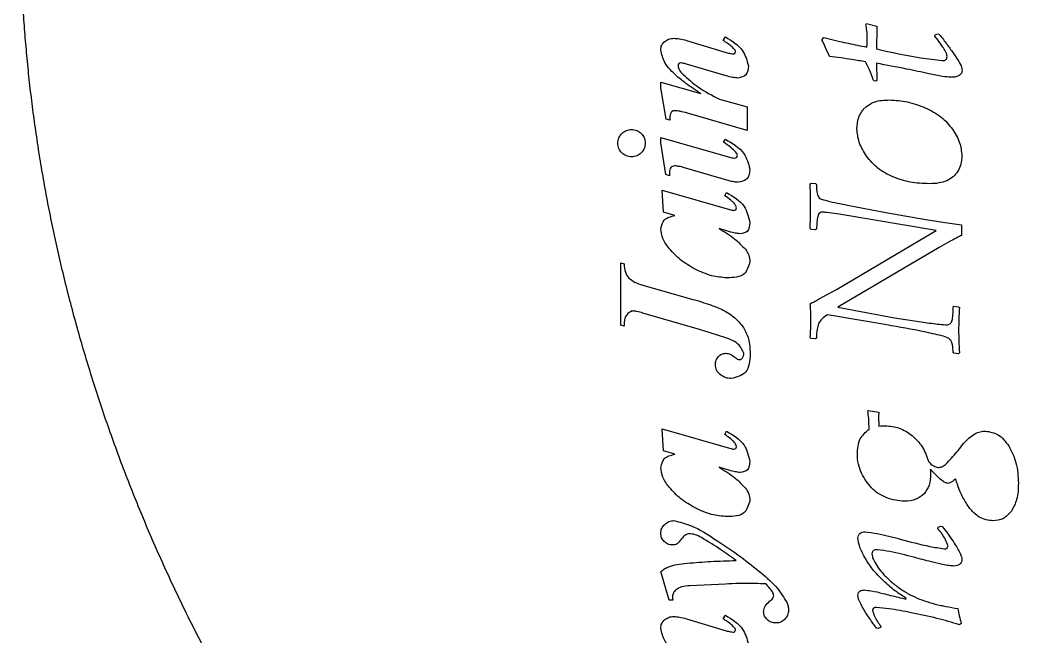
# Model space of a CAD drawing. Header units: millimetres. Extents: x -78 to -10, y -53 to 49.
# Drawn here: x -78.43 to -40.63, y -28.55 to -5.61 of the extents above; entities that cross this region are included whole.
import ezdxf

# ---------------------------------------------------------------- set-up
doc = ezdxf.new("R2010")
doc.units = ezdxf.units.MM
doc.layers.get('0').update_dxf_attribs({"linetype": 'CONTINUOUS'})

msp = doc.modelspace()

# ---------------------------------------------------------------- linework, layer by layer
for p, q in [((-46.988, -5.777), (-46.956, -5.738)), ((-46.956, -5.738), (-46.574, -5.828)), ((-53.657, -6.363), (-52.175, -6.807)), ((-52.29, -6.363), (-52.209, -6.231)), ((-48.62, -6.344), (-48.55, -6.25)), ((-48.55, -6.25), (-47.952, -6.402)), ((-44.417, -6.203), (-44.402, -6.156)), ((-44.312, -6.34), (-44.417, -6.203)), ((-44.402, -6.156), (-44.312, -6.113)), ((-44.312, -6.113), (-44.265, -6.125)), ((-52.175, -7.677), (-53.657, -7.243)), ((-46.593, -7.211), (-46.577, -7.848)), ((-54.611, -8.121), (-54.611, -7.911)), ((-54.611, -7.911), (-53.121, -8.342)), ((-46.675, -7.863), (-46.706, -7.832)), ((-46.609, -7.875), (-46.675, -7.863)), ((-46.577, -7.848), (-46.609, -7.875)), ((-54.406, -9.291), (-54.611, -8.121)), ((-52.424, -8.55), (-51.394, -8.834)), ((-51.394, -9.719), (-53.62, -9.07)), ((-51.394, -8.834), (-51.394, -9.719)), ((-54.275, -9.33), (-54.406, -9.291)), ((-54.611, -10.179), (-54.611, -9.972)), ((-54.611, -9.972), (-52.143, -10.684)), ((-54.42, -11.357), (-54.611, -10.179)), ((-52.28, -10.153), (-52.209, -10.035)), ((-52.069, -11.581), (-53.728, -11.1)), ((-54.28, -11.402), (-54.42, -11.357)), ((-49.054, -11.703), (-49.023, -11.676)), ((-49.023, -11.676), (-48.855, -11.688)), ((-48.855, -11.688), (-48.824, -11.719)), ((-54.514, -12.756), (-54.561, -11.933)), ((-54.561, -11.933), (-51.972, -12.677)), ((-52.222, -12.146), (-52.161, -12.022)), ((-54.086, -12.879), (-54.514, -12.756)), ((-47.972, -12.832), (-48.445, -12.77)), ((-44.367, -13.438), (-47.972, -12.832)), ((-47.667, -12.488), (-46.242, -12.77)), ((-46.242, -12.77), (-44.753, -13.027)), ((-48.808, -13.188), (-48.824, -13.379)), ((-43.429, -13.219), (-43.429, -13.617)), ((-52.161, -13.447), (-52.443, -13.363)), ((-49.023, -13.395), (-49.054, -13.363)), ((-48.855, -13.41), (-49.023, -13.395)), ((-48.824, -13.379), (-48.855, -13.41)), ((-48.077, -15.625), (-44.367, -13.438)), ((-43.82, -13.824), (-44.257, -14.07)), ((-44.257, -14.07), (-48.031, -16.293)), ((-56.099, -16.954), (-56.099, -14.643)), ((-56.099, -14.643), (-55.97, -14.682)), ((-55.274, -15.468), (-53.51, -15.973)), ((-48.589, -15.91), (-48.077, -15.625)), ((-53.171, -17.125), (-55.274, -16.507)), ((-46.199, -16.949), (-48.409, -16.574)), ((-48.031, -16.293), (-45.917, -16.68)), ((-43.734, -16.281), (-43.706, -16.254)), ((-43.706, -16.254), (-43.538, -16.27)), ((-43.538, -16.27), (-43.503, -16.305)), ((-55.97, -16.993), (-56.099, -16.954)), ((-45.917, -16.68), (-44.921, -16.832)), ((-49.023, -17.449), (-49.054, -17.414)), ((-48.855, -17.461), (-49.023, -17.449)), ((-48.824, -17.438), (-48.855, -17.461)), ((-43.706, -18.004), (-43.738, -17.969)), ((-43.534, -18.02), (-43.706, -18.004)), ((-43.503, -17.988), (-43.534, -18.02)), ((-46.913, -20.152), (-46.894, -20.137)), ((-46.894, -20.137), (-46.503, -20.199)), ((-54.514, -21.641), (-54.561, -20.818)), ((-54.561, -20.818), (-51.972, -21.562)), ((-52.222, -21.031), (-52.161, -20.907)), ((-54.086, -21.764), (-54.514, -21.641)), ((-52.161, -22.332), (-52.443, -22.248)), ((-44.304, -24.52), (-44.292, -24.477)), ((-44.292, -24.477), (-44.191, -24.434)), ((-44.191, -24.434), (-44.144, -24.445)), ((-54.299, -27.195), (-54.611, -26.128)), ((-52.209, -26.596), (-53.531, -26.654)), ((-54.162, -27.195), (-54.299, -27.195)), ((-45.495, -27.152), (-45.488, -27.125)), ((-53.657, -27.884), (-52.175, -28.328)), ((-52.29, -27.884), (-52.209, -27.752)), ((-46.527, -28.25), (-46.585, -28.238)), ((-46.441, -28.215), (-46.527, -28.25)), ((-46.429, -28.168), (-46.441, -28.215)), ((-43.437, -28.059), (-43.503, -28.109))]:
    msp.add_line(p, q)
msp.add_open_spline([(-32.295, -52.278), (-30.818, -51.894), (-27.888, -50.922), (-23.623, -48.87), (-18.447, -45.074), (-13.487, -39.077), (-10.564, -32.429), (-9.919, -25.696), (-11.356, -19.308), (-14.052, -13.425), (-16.853, -8), (-18.641, -2.86), (-18.638, 2.227), (-16.831, 7.47), (-14.008, 13.002), (-11.317, 18.867), (-9.946, 24.997), (-10.756, 31.181), (-13.934, 37.054), (-19.181, 42.167), (-25.894, 46.071), (-33.35, 48.392), (-40.894, 48.916), (-48.096, 47.651), (-54.693, 44.764), (-60.548, 40.523), (-65.609, 35.244), (-69.864, 29.233), (-73.298, 22.732), (-75.897, 15.925), (-77.647, 8.947), (-78.532, 1.892), (-78.54, -5.18), (-77.66, -12.233), (-75.887, -19.242), (-73.219, -26.152), (-69.664, -32.862), (-65.235, -39.191), (-59.96, -44.846), (-53.88, -49.421), (-47.093, -52.491), (-41.242, -53.45), (-36.752, -53.228), (-33.772, -52.663), (-32.295, -52.278)], degree=5)
for points, knots in [([(-46.933, -6.324), (-46.933, -6.214), (-46.932, -6.029), (-46.972, -5.849), (-46.988, -5.777)], [0, 0, 0, 0, 0.03303592, 0.05510038, 0.05510038, 0.05510038, 0.05510038]), ([(-46.574, -5.828), (-46.575, -5.923), (-46.579, -6.207), (-46.588, -6.491), (-46.593, -6.68)], [0, 0, 0, 0, 0.02852, 0.08517956, 0.08517956, 0.08517956, 0.08517956]), ([(-54.611, -6.717), (-54.605, -6.655), (-54.594, -6.531), (-54.507, -6.441), (-54.464, -6.397)], [0, 0, 0, 0, 0.01824987, 0.03623295, 0.03623295, 0.03623295, 0.03623295]), ([(-54.464, -6.397), (-54.415, -6.363), (-54.314, -6.294), (-54.191, -6.285), (-54.128, -6.281)], [0, 0, 0, 0, 0.01754154, 0.03616825, 0.03616825, 0.03616825, 0.03616825]), ([(-54.128, -6.281), (-54.056, -6.286), (-53.896, -6.296), (-53.742, -6.339), (-53.657, -6.363)], [0, 0, 0, 0, 0.02158589, 0.04787043, 0.04787043, 0.04787043, 0.04787043]), ([(-52.143, -6.463), (-52.162, -6.45), (-52.212, -6.417), (-52.261, -6.383), (-52.29, -6.363)], [0, 0, 0, 0, 0.00692625, 0.01779088, 0.01779088, 0.01779088, 0.01779088]), ([(-52.209, -6.231), (-51.961, -6.381), (-51.538, -6.638), (-51.406, -7.108), (-51.352, -7.304)], [0, 0, 0, 0, 0.0828691, 0.1418382, 0.1418382, 0.1418382, 0.1418382]), ([(-48.339, -6.957), (-48.39, -6.836), (-48.478, -6.628), (-48.579, -6.427), (-48.62, -6.344)], [0, 0, 0, 0, 0.03953355, 0.06748542, 0.06748542, 0.06748542, 0.06748542]), ([(-47.952, -6.402), (-47.85, -6.424), (-47.514, -6.496), (-47.178, -6.563), (-46.945, -6.609)], [0, 0, 0, 0, 0.0315453, 0.1028866, 0.1028866, 0.1028866, 0.1028866]), ([(-46.945, -6.609), (-46.941, -6.556), (-46.935, -6.461), (-46.934, -6.366), (-46.933, -6.324)], [0, 0, 0, 0, 0.0159425, 0.02854299, 0.02854299, 0.02854299, 0.02854299]), ([(-44.025, -6.768), (-44.059, -6.711), (-44.147, -6.564), (-44.249, -6.425), (-44.312, -6.34)], [0, 0, 0, 0, 0.01979801, 0.05153936, 0.05153936, 0.05153936, 0.05153936]), ([(-44.265, -6.125), (-44.209, -6.194), (-44.068, -6.366), (-43.938, -6.546), (-43.861, -6.654)], [0, 0, 0, 0, 0.02674334, 0.06661761, 0.06661761, 0.06661761, 0.06661761]), ([(-54.015, -7.693), (-54.187, -7.534), (-54.482, -7.263), (-54.573, -6.878), (-54.611, -6.717)], [0, 0, 0, 0, 0.0681957, 0.116619, 0.116619, 0.116619, 0.116619]), ([(-51.859, -6.71), (-51.898, -6.667), (-51.983, -6.574), (-52.086, -6.502), (-52.143, -6.463)], [0, 0, 0, 0, 0.01710176, 0.03773754, 0.03773754, 0.03773754, 0.03773754]), ([(-51.922, -6.862), (-51.895, -6.86), (-51.845, -6.855), (-51.835, -6.806), (-51.83, -6.783)], [0, 0, 0, 0, 0.00717642, 0.01352262, 0.01352262, 0.01352262, 0.01352262]), ([(-51.83, -6.783), (-51.832, -6.77), (-51.834, -6.743), (-51.851, -6.721), (-51.859, -6.71)], [0, 0, 0, 0, 0.003879541, 0.008038362, 0.008038362, 0.008038362, 0.008038362]), ([(-46.593, -6.68), (-46.043, -6.799), (-45.231, -6.976), (-44.407, -7.08), (-44.14, -7.113)], [0, 0, 0, 0, 0.1685956, 0.2492105, 0.2492105, 0.2492105, 0.2492105]), ([(-43.96, -6.965), (-43.964, -6.936), (-43.974, -6.866), (-44.006, -6.804), (-44.025, -6.768)], [0, 0, 0, 0, 0.00879112, 0.02088347, 0.02088347, 0.02088347, 0.02088347]), ([(-43.861, -6.654), (-43.783, -6.761), (-43.656, -6.938), (-43.542, -7.124), (-43.497, -7.197)], [0, 0, 0, 0, 0.03955372, 0.06534968, 0.06534968, 0.06534968, 0.06534968]), ([(-52.175, -6.807), (-52.123, -6.823), (-52.041, -6.848), (-51.955, -6.858), (-51.922, -6.862)], [0, 0, 0, 0, 0.01605246, 0.02587603, 0.02587603, 0.02587603, 0.02587603]), ([(-46.992, -7.16), (-47.161, -7.13), (-47.608, -7.05), (-48.059, -6.993), (-48.339, -6.957)], [0, 0, 0, 0, 0.0516324, 0.1363069, 0.1363069, 0.1363069, 0.1363069]), ([(-46.706, -7.832), (-46.752, -7.705), (-46.835, -7.476), (-46.943, -7.258), (-46.992, -7.16)], [0, 0, 0, 0, 0.04040631, 0.07303784, 0.07303784, 0.07303784, 0.07303784]), ([(-44.14, -7.113), (-44.088, -7.109), (-43.99, -7.102), (-43.97, -7.008), (-43.96, -6.965)], [0, 0, 0, 0, 0.01397815, 0.02598346, 0.02598346, 0.02598346, 0.02598346]), ([(-53.873, -7.199), (-53.9, -7.204), (-53.958, -7.214), (-53.964, -7.273), (-53.967, -7.304)], [0, 0, 0, 0, 0.00756859, 0.01580199, 0.01580199, 0.01580199, 0.01580199]), ([(-53.967, -7.304), (-53.956, -7.354), (-53.928, -7.476), (-53.84, -7.568), (-53.789, -7.622)], [0, 0, 0, 0, 0.01519547, 0.0370691, 0.0370691, 0.0370691, 0.0370691]), ([(-53.657, -7.243), (-53.7, -7.23), (-53.771, -7.209), (-53.844, -7.202), (-53.873, -7.199)], [0, 0, 0, 0, 0.01343673, 0.02205272, 0.02205272, 0.02205272, 0.02205272]), ([(-51.352, -7.304), (-51.363, -7.437), (-51.385, -7.687), (-51.628, -7.738), (-51.741, -7.761)], [0, 0, 0, 0, 0.03565677, 0.06699598, 0.06699598, 0.06699598, 0.06699598]), ([(-44.636, -7.602), (-44.914, -7.543), (-45.564, -7.405), (-46.218, -7.282), (-46.593, -7.211)], [0, 0, 0, 0, 0.0850951, 0.1995691, 0.1995691, 0.1995691, 0.1995691]), ([(-43.406, -7.484), (-43.41, -7.521), (-43.421, -7.595), (-43.48, -7.642), (-43.511, -7.666)], [0, 0, 0, 0, 0.01054039, 0.02176154, 0.02176154, 0.02176154, 0.02176154]), ([(-43.497, -7.197), (-43.471, -7.248), (-43.423, -7.338), (-43.411, -7.44), (-43.406, -7.484)], [0, 0, 0, 0, 0.0169407, 0.03037047, 0.03037047, 0.03037047, 0.03037047]), ([(-53.121, -8.342), (-53.308, -8.218), (-53.615, -8.015), (-53.902, -7.783), (-54.015, -7.693)], [0, 0, 0, 0, 0.0672287, 0.1105212, 0.1105212, 0.1105212, 0.1105212]), ([(-53.789, -7.622), (-53.604, -7.787), (-53.19, -8.156), (-52.697, -8.41), (-52.424, -8.55)], [0, 0, 0, 0, 0.0741217, 0.1655869, 0.1655869, 0.1655869, 0.1655869]), ([(-51.741, -7.761), (-51.802, -7.756), (-51.95, -7.743), (-52.092, -7.701), (-52.175, -7.677)], [0, 0, 0, 0, 0.0184553, 0.04427623, 0.04427623, 0.04427623, 0.04427623]), ([(-43.812, -7.734), (-43.919, -7.725), (-44.197, -7.702), (-44.469, -7.64), (-44.636, -7.602)], [0, 0, 0, 0, 0.03229997, 0.08356991, 0.08356991, 0.08356991, 0.08356991]), ([(-43.511, -7.666), (-43.553, -7.686), (-43.648, -7.731), (-43.753, -7.733), (-43.812, -7.734)], [0, 0, 0, 0, 0.01378206, 0.03115156, 0.03115156, 0.03115156, 0.03115156]), ([(-47.044, -8.887), (-46.924, -8.797), (-46.647, -8.59), (-46.298, -8.583), (-46.101, -8.578)], [0, 0, 0, 0, 0.0439427, 0.101445, 0.101445, 0.101445, 0.101445]), ([(-46.101, -8.578), (-45.878, -8.592), (-45.421, -8.619), (-44.993, -8.784), (-44.773, -8.869)], [0, 0, 0, 0, 0.0664154, 0.1366878, 0.1366878, 0.1366878, 0.1366878]), ([(-54.091, -8.976), (-54.127, -8.981), (-54.202, -8.992), (-54.235, -9.059), (-54.251, -9.094)], [0, 0, 0, 0, 0.01035464, 0.02112782, 0.02112782, 0.02112782, 0.02112782]), ([(-53.62, -9.07), (-53.713, -9.043), (-53.867, -8.998), (-54.027, -8.982), (-54.091, -8.976)], [0, 0, 0, 0, 0.02881759, 0.04808717, 0.04808717, 0.04808717, 0.04808717]), ([(-47.32, -9.649), (-47.309, -9.505), (-47.289, -9.225), (-47.125, -8.997), (-47.044, -8.887)], [0, 0, 0, 0, 0.04226394, 0.08245039, 0.08245039, 0.08245039, 0.08245039]), ([(-44.773, -8.869), (-44.565, -8.971), (-44.17, -9.165), (-43.89, -9.506), (-43.757, -9.668)], [0, 0, 0, 0, 0.0683437, 0.1305576, 0.1305576, 0.1305576, 0.1305576]), ([(-54.251, -9.094), (-54.258, -9.124), (-54.276, -9.202), (-54.275, -9.282), (-54.275, -9.33)], [0, 0, 0, 0, 0.00924092, 0.02384221, 0.02384221, 0.02384221, 0.02384221]), ([(-56.207, -10.187), (-56.201, -10.119), (-56.189, -9.982), (-56.103, -9.877), (-56.06, -9.825)], [0, 0, 0, 0, 0.02018477, 0.03997918, 0.03997918, 0.03997918, 0.03997918]), ([(-56.06, -9.825), (-56.008, -9.782), (-55.902, -9.695), (-55.766, -9.683), (-55.697, -9.677)], [0, 0, 0, 0, 0.01979441, 0.03997943, 0.03997943, 0.03997943, 0.03997943]), ([(-55.697, -9.677), (-55.629, -9.684), (-55.493, -9.696), (-55.388, -9.783), (-55.336, -9.826)], [0, 0, 0, 0, 0.02002955, 0.03990643, 0.03990643, 0.03990643, 0.03990643]), ([(-55.336, -9.826), (-55.292, -9.878), (-55.205, -9.983), (-55.193, -10.119), (-55.187, -10.187)], [0, 0, 0, 0, 0.01987661, 0.03990618, 0.03990618, 0.03990618, 0.03990618]), ([(-46.958, -10.666), (-47.064, -10.499), (-47.261, -10.187), (-47.301, -9.82), (-47.32, -9.649)], [0, 0, 0, 0, 0.0582069, 0.1092568, 0.1092568, 0.1092568, 0.1092568]), ([(-43.757, -9.668), (-43.657, -9.831), (-43.468, -10.138), (-43.431, -10.496), (-43.413, -10.664)], [0, 0, 0, 0, 0.056516, 0.1065755, 0.1065755, 0.1065755, 0.1065755]), ([(-56.059, -10.548), (-56.102, -10.496), (-56.189, -10.391), (-56.201, -10.255), (-56.207, -10.187)], [0, 0, 0, 0, 0.01979514, 0.03979238, 0.03979238, 0.03979238, 0.03979238]), ([(-55.187, -10.187), (-55.193, -10.255), (-55.206, -10.39), (-55.292, -10.494), (-55.336, -10.546)], [0, 0, 0, 0, 0.01983586, 0.03965817, 0.03965817, 0.03965817, 0.03965817]), ([(-51.814, -10.526), (-51.874, -10.467), (-52.015, -10.325), (-52.183, -10.216), (-52.28, -10.153)], [0, 0, 0, 0, 0.02524244, 0.05979607, 0.05979607, 0.05979607, 0.05979607]), ([(-52.209, -10.035), (-51.945, -10.188), (-51.496, -10.45), (-51.355, -10.943), (-51.297, -11.147)], [0, 0, 0, 0, 0.0871274, 0.1487427, 0.1487427, 0.1487427, 0.1487427]), ([(-55.697, -10.695), (-55.765, -10.689), (-55.901, -10.677), (-56.006, -10.59), (-56.059, -10.548)], [0, 0, 0, 0, 0.02002346, 0.03984506, 0.03984506, 0.03984506, 0.03984506]), ([(-55.336, -10.546), (-55.388, -10.59), (-55.493, -10.676), (-55.629, -10.689), (-55.697, -10.695)], [0, 0, 0, 0, 0.01987675, 0.03990629, 0.03990629, 0.03990629, 0.03990629]), ([(-51.762, -10.645), (-51.765, -10.625), (-51.772, -10.581), (-51.799, -10.546), (-51.814, -10.526)], [0, 0, 0, 0, 0.00586665, 0.01313988, 0.01313988, 0.01313988, 0.01313988]), ([(-52.143, -10.684), (-52.086, -10.701), (-51.996, -10.727), (-51.902, -10.738), (-51.867, -10.742)], [0, 0, 0, 0, 0.01769214, 0.02824074, 0.02824074, 0.02824074, 0.02824074]), ([(-51.867, -10.742), (-51.836, -10.739), (-51.777, -10.732), (-51.767, -10.673), (-51.762, -10.645)], [0, 0, 0, 0, 0.00825236, 0.01600624, 0.01600624, 0.01600624, 0.01600624]), ([(-45.984, -11.441), (-46.177, -11.347), (-46.559, -11.16), (-46.826, -10.829), (-46.958, -10.666)], [0, 0, 0, 0, 0.0636974, 0.1258822, 0.1258822, 0.1258822, 0.1258822]), ([(-43.413, -10.664), (-43.419, -10.767), (-43.429, -10.967), (-43.52, -11.145), (-43.564, -11.231)], [0, 0, 0, 0, 0.03060302, 0.0591916, 0.0591916, 0.0591916, 0.0591916]), ([(-54.091, -11.031), (-54.148, -11.045), (-54.272, -11.074), (-54.281, -11.205), (-54.285, -11.276)], [0, 0, 0, 0, 0.01581765, 0.03478695, 0.03478695, 0.03478695, 0.03478695]), ([(-54.285, -11.276), (-54.285, -11.295), (-54.285, -11.337), (-54.282, -11.379), (-54.28, -11.402)], [0, 0, 0, 0, 0.00578457, 0.01263068, 0.01263068, 0.01263068, 0.01263068]), ([(-53.728, -11.1), (-53.798, -11.08), (-53.917, -11.046), (-54.04, -11.036), (-54.091, -11.031)], [0, 0, 0, 0, 0.02164531, 0.03698722, 0.03698722, 0.03698722, 0.03698722]), ([(-51.297, -11.147), (-51.312, -11.291), (-51.342, -11.568), (-51.613, -11.617), (-51.744, -11.641)], [0, 0, 0, 0, 0.03871167, 0.07443225, 0.07443225, 0.07443225, 0.07443225]), ([(-43.564, -11.231), (-43.618, -11.306), (-43.727, -11.456), (-43.892, -11.541), (-43.974, -11.584)], [0, 0, 0, 0, 0.02747165, 0.05481543, 0.05481543, 0.05481543, 0.05481543]), ([(-51.744, -11.641), (-51.792, -11.637), (-51.902, -11.629), (-52.009, -11.598), (-52.069, -11.581)], [0, 0, 0, 0, 0.01440586, 0.0332296, 0.0332296, 0.0332296, 0.0332296]), ([(-49.042, -12.527), (-49.042, -12.361), (-49.042, -12.086), (-49.051, -11.812), (-49.054, -11.703)], [0, 0, 0, 0, 0.0499033, 0.08243475, 0.08243475, 0.08243475, 0.08243475]), ([(-44.624, -11.695), (-44.864, -11.686), (-45.33, -11.668), (-45.77, -11.516), (-45.984, -11.441)], [0, 0, 0, 0, 0.0715712, 0.1389659, 0.1389659, 0.1389659, 0.1389659]), ([(-43.974, -11.584), (-44.071, -11.616), (-44.281, -11.687), (-44.504, -11.692), (-44.624, -11.695)], [0, 0, 0, 0, 0.03041648, 0.06631556, 0.06631556, 0.06631556, 0.06631556]), ([(-52.161, -12.022), (-51.911, -12.17), (-51.464, -12.434), (-51.348, -12.932), (-51.297, -13.15)], [0, 0, 0, 0, 0.0830407, 0.1476836, 0.1476836, 0.1476836, 0.1476836]), ([(-48.824, -11.719), (-48.822, -11.846), (-48.821, -12.032), (-48.738, -12.197), (-48.712, -12.248)], [0, 0, 0, 0, 0.03748671, 0.0546453, 0.0546453, 0.0546453, 0.0546453]), ([(-51.904, -12.395), (-51.937, -12.365), (-52.038, -12.276), (-52.148, -12.198), (-52.222, -12.146)], [0, 0, 0, 0, 0.0135082, 0.04046559, 0.04046559, 0.04046559, 0.04046559]), ([(-51.793, -12.595), (-51.801, -12.565), (-51.82, -12.49), (-51.872, -12.431), (-51.904, -12.395)], [0, 0, 0, 0, 0.00910316, 0.02311496, 0.02311496, 0.02311496, 0.02311496]), ([(-48.712, -12.248), (-48.611, -12.277), (-48.268, -12.376), (-47.916, -12.442), (-47.667, -12.488)], [0, 0, 0, 0, 0.0314769, 0.1072648, 0.1072648, 0.1072648, 0.1072648]), ([(-51.972, -12.677), (-51.959, -12.679), (-51.934, -12.683), (-51.908, -12.684), (-51.896, -12.685)], [0, 0, 0, 0, 0.004052176, 0.007671962, 0.007671962, 0.007671962, 0.007671962]), ([(-51.896, -12.685), (-51.866, -12.682), (-51.809, -12.676), (-51.799, -12.621), (-51.793, -12.595)], [0, 0, 0, 0, 0.00800698, 0.01518318, 0.01518318, 0.01518318, 0.01518318]), ([(-49.054, -13.363), (-49.051, -13.249), (-49.042, -12.97), (-49.042, -12.691), (-49.042, -12.527)], [0, 0, 0, 0, 0.03438619, 0.08360571, 0.08360571, 0.08360571, 0.08360571]), ([(-48.743, -12.826), (-48.757, -12.868), (-48.795, -12.985), (-48.803, -13.108), (-48.808, -13.188)], [0, 0, 0, 0, 0.01316599, 0.0368167, 0.0368167, 0.0368167, 0.0368167]), ([(-48.593, -12.754), (-48.626, -12.756), (-48.687, -12.759), (-48.726, -12.805), (-48.743, -12.826)], [0, 0, 0, 0, 0.00940372, 0.01734971, 0.01734971, 0.01734971, 0.01734971]), ([(-48.445, -12.77), (-48.476, -12.765), (-48.526, -12.758), (-48.575, -12.755), (-48.593, -12.754)], [0, 0, 0, 0, 0.0096418, 0.01492965, 0.01492965, 0.01492965, 0.01492965]), ([(-54.611, -13.365), (-54.581, -13.247), (-54.513, -12.979), (-54.238, -12.915), (-54.086, -12.879)], [0, 0, 0, 0, 0.03423367, 0.07718089, 0.07718089, 0.07718089, 0.07718089]), ([(-51.297, -13.15), (-51.308, -13.269), (-51.331, -13.495), (-51.552, -13.537), (-51.657, -13.557)], [0, 0, 0, 0, 0.03185728, 0.06072405, 0.06072405, 0.06072405, 0.06072405]), ([(-44.753, -13.027), (-44.542, -13.062), (-44.101, -13.135), (-43.659, -13.19), (-43.429, -13.219)], [0, 0, 0, 0, 0.064365, 0.1338091, 0.1338091, 0.1338091, 0.1338091]), ([(-54.291, -14.115), (-54.384, -13.991), (-54.553, -13.767), (-54.593, -13.49), (-54.611, -13.365)], [0, 0, 0, 0, 0.04557188, 0.08265916, 0.08265916, 0.08265916, 0.08265916]), ([(-52.443, -13.363), (-52.238, -13.485), (-51.877, -13.7), (-51.588, -14.004), (-51.462, -14.136)], [0, 0, 0, 0, 0.0710295, 0.1253578, 0.1253578, 0.1253578, 0.1253578]), ([(-51.657, -13.557), (-51.721, -13.55), (-51.892, -13.528), (-52.058, -13.478), (-52.161, -13.447)], [0, 0, 0, 0, 0.01925683, 0.05174284, 0.05174284, 0.05174284, 0.05174284]), ([(-43.429, -13.617), (-43.475, -13.641), (-43.607, -13.708), (-43.736, -13.779), (-43.82, -13.824)], [0, 0, 0, 0, 0.01559229, 0.04421157, 0.04421157, 0.04421157, 0.04421157]), ([(-53.329, -14.874), (-53.518, -14.768), (-53.879, -14.565), (-54.158, -14.26), (-54.291, -14.115)], [0, 0, 0, 0, 0.0646821, 0.1232808, 0.1232808, 0.1232808, 0.1232808]), ([(-51.462, -14.136), (-51.414, -14.207), (-51.32, -14.347), (-51.304, -14.514), (-51.297, -14.596)], [0, 0, 0, 0, 0.02550657, 0.04958919, 0.04958919, 0.04958919, 0.04958919]), ([(-55.97, -14.682), (-55.966, -14.789), (-55.958, -14.984), (-55.844, -15.142), (-55.792, -15.213)], [0, 0, 0, 0, 0.03107872, 0.05713591, 0.05713591, 0.05713591, 0.05713591]), ([(-51.297, -14.596), (-51.348, -14.77), (-51.468, -15.175), (-51.903, -15.19), (-52.151, -15.198)], [0, 0, 0, 0, 0.049945, 0.115763, 0.115763, 0.115763, 0.115763]), ([(-52.151, -15.198), (-52.343, -15.181), (-52.755, -15.145), (-53.129, -14.969), (-53.329, -14.874)], [0, 0, 0, 0, 0.0574824, 0.1229905, 0.1229905, 0.1229905, 0.1229905]), ([(-55.792, -15.213), (-55.725, -15.264), (-55.57, -15.382), (-55.381, -15.437), (-55.274, -15.468)], [0, 0, 0, 0, 0.02488062, 0.05814755, 0.05814755, 0.05814755, 0.05814755]), ([(-53.51, -15.973), (-53.285, -16.037), (-52.916, -16.141), (-52.559, -16.279), (-52.419, -16.333)], [0, 0, 0, 0, 0.0699772, 0.1149349, 0.1149349, 0.1149349, 0.1149349]), ([(-49.054, -16.16), (-49.002, -16.133), (-48.845, -16.052), (-48.691, -15.967), (-48.589, -15.91)], [0, 0, 0, 0, 0.01773389, 0.05278278, 0.05278278, 0.05278278, 0.05278278]), ([(-49.027, -16.715), (-49.028, -16.622), (-49.03, -16.437), (-49.046, -16.252), (-49.054, -16.16)], [0, 0, 0, 0, 0.02793791, 0.05555318, 0.05555318, 0.05555318, 0.05555318]), ([(-55.673, -16.428), (-55.751, -16.469), (-55.963, -16.581), (-55.968, -16.833), (-55.97, -16.993)], [0, 0, 0, 0, 0.02484663, 0.06823534, 0.06823534, 0.06823534, 0.06823534]), ([(-55.274, -16.507), (-55.352, -16.484), (-55.483, -16.446), (-55.618, -16.433), (-55.673, -16.428)], [0, 0, 0, 0, 0.02425894, 0.04080617, 0.04080617, 0.04080617, 0.04080617]), ([(-52.419, -16.333), (-52.238, -16.425), (-51.895, -16.6), (-51.653, -16.899), (-51.538, -17.04)], [0, 0, 0, 0, 0.0601168, 0.1140636, 0.1140636, 0.1140636, 0.1140636]), ([(-48.409, -16.574), (-48.486, -16.623), (-48.619, -16.709), (-48.705, -16.841), (-48.742, -16.897)], [0, 0, 0, 0, 0.02686572, 0.04672951, 0.04672951, 0.04672951, 0.04672951]), ([(-43.8, -16.852), (-43.784, -16.801), (-43.741, -16.661), (-43.741, -16.515), (-43.742, -16.422)], [0, 0, 0, 0, 0.01599095, 0.04357996, 0.04357996, 0.04357996, 0.04357996]), ([(-43.742, -16.422), (-43.741, -16.401), (-43.74, -16.354), (-43.736, -16.307), (-43.734, -16.281)], [0, 0, 0, 0, 0.00625296, 0.0140874, 0.0140874, 0.0140874, 0.0140874]), ([(-43.503, -16.305), (-43.512, -16.445), (-43.531, -16.729), (-43.533, -17.013), (-43.534, -17.156)], [0, 0, 0, 0, 0.04225275, 0.0852286, 0.0852286, 0.0852286, 0.0852286]), ([(-49.054, -17.414), (-49.046, -17.308), (-49.029, -17.076), (-49.027, -16.842), (-49.027, -16.715)], [0, 0, 0, 0, 0.03180447, 0.06999427, 0.06999427, 0.06999427, 0.06999427]), ([(-48.742, -16.897), (-48.763, -16.968), (-48.815, -17.144), (-48.82, -17.328), (-48.824, -17.438)], [0, 0, 0, 0, 0.02214646, 0.05491867, 0.05491867, 0.05491867, 0.05491867]), ([(-44.161, -17.354), (-44.381, -17.303), (-45.056, -17.149), (-45.739, -17.03), (-46.199, -16.949)], [0, 0, 0, 0, 0.0676796, 0.2077107, 0.2077107, 0.2077107, 0.2077107]), ([(-44.921, -16.832), (-44.723, -16.864), (-44.423, -16.911), (-44.121, -16.937), (-44.019, -16.945)], [0, 0, 0, 0, 0.06026981, 0.09096718, 0.09096718, 0.09096718, 0.09096718]), ([(-44.019, -16.945), (-43.97, -16.944), (-43.884, -16.941), (-43.826, -16.879), (-43.8, -16.852)], [0, 0, 0, 0, 0.01387134, 0.02467543, 0.02467543, 0.02467543, 0.02467543]), ([(-52.23, -17.414), (-52.332, -17.38), (-52.643, -17.277), (-52.959, -17.186), (-53.171, -17.125)], [0, 0, 0, 0, 0.03221228, 0.09845659, 0.09845659, 0.09845659, 0.09845659]), ([(-51.538, -17.04), (-51.465, -17.181), (-51.307, -17.483), (-51.294, -17.823), (-51.286, -18.005)], [0, 0, 0, 0, 0.047022, 0.1008214, 0.1008214, 0.1008214, 0.1008214]), ([(-43.806, -17.535), (-43.843, -17.503), (-43.945, -17.413), (-44.077, -17.377), (-44.161, -17.354)], [0, 0, 0, 0, 0.01464185, 0.04034208, 0.04034208, 0.04034208, 0.04034208]), ([(-43.534, -17.156), (-43.533, -17.282), (-43.529, -17.559), (-43.512, -17.836), (-43.503, -17.988)], [0, 0, 0, 0, 0.03760577, 0.08327138, 0.08327138, 0.08327138, 0.08327138]), ([(-51.523, -18.002), (-51.574, -17.894), (-51.713, -17.598), (-52.029, -17.485), (-52.23, -17.414)], [0, 0, 0, 0, 0.03490599, 0.09524781, 0.09524781, 0.09524781, 0.09524781]), ([(-43.738, -17.969), (-43.74, -17.874), (-43.745, -17.726), (-43.79, -17.586), (-43.806, -17.535)], [0, 0, 0, 0, 0.02813771, 0.04407389, 0.04407389, 0.04407389, 0.04407389]), ([(-52.579, -18.428), (-52.575, -18.373), (-52.566, -18.262), (-52.501, -18.173), (-52.469, -18.129)], [0, 0, 0, 0, 0.01640061, 0.03249477, 0.03249477, 0.03249477, 0.03249477]), ([(-52.469, -18.129), (-52.429, -18.092), (-52.349, -18.018), (-52.24, -18.008), (-52.185, -18.002)], [0, 0, 0, 0, 0.01577215, 0.03185669, 0.03185669, 0.03185669, 0.03185669]), ([(-52.185, -18.002), (-52.131, -18.011), (-52.009, -18.031), (-51.911, -18.109), (-51.857, -18.152)], [0, 0, 0, 0, 0.01614691, 0.03665266, 0.03665266, 0.03665266, 0.03665266]), ([(-51.286, -18.005), (-51.299, -18.278), (-51.323, -18.769), (-51.786, -18.892), (-51.991, -18.946)], [0, 0, 0, 0, 0.0727448, 0.1305828, 0.1305828, 0.1305828, 0.1305828]), ([(-51.586, -18.194), (-51.567, -18.166), (-51.53, -18.107), (-51.525, -18.038), (-51.523, -18.002)], [0, 0, 0, 0, 0.01005471, 0.02049214, 0.02049214, 0.02049214, 0.02049214]), ([(-52.399, -18.8), (-52.452, -18.749), (-52.556, -18.646), (-52.572, -18.501), (-52.579, -18.428)], [0, 0, 0, 0, 0.02139471, 0.04248301, 0.04248301, 0.04248301, 0.04248301]), ([(-51.857, -18.152), (-51.825, -18.178), (-51.771, -18.221), (-51.705, -18.236), (-51.678, -18.242)], [0, 0, 0, 0, 0.01202966, 0.02022616, 0.02022616, 0.02022616, 0.02022616]), ([(-51.678, -18.242), (-51.66, -18.24), (-51.624, -18.235), (-51.599, -18.208), (-51.586, -18.194)], [0, 0, 0, 0, 0.00519665, 0.01064958, 0.01064958, 0.01064958, 0.01064958]), ([(-51.991, -18.946), (-52.065, -18.94), (-52.214, -18.928), (-52.337, -18.843), (-52.399, -18.8)], [0, 0, 0, 0, 0.02195892, 0.04407734, 0.04407734, 0.04407734, 0.04407734]), ([(-46.863, -20.828), (-46.865, -20.696), (-46.869, -20.47), (-46.9, -20.246), (-46.913, -20.152)], [0, 0, 0, 0, 0.03958584, 0.06782055, 0.06782055, 0.06782055, 0.06782055]), ([(-46.503, -20.199), (-46.506, -20.234), (-46.51, -20.301), (-46.511, -20.369), (-46.511, -20.402)], [0, 0, 0, 0, 0.01036799, 0.02033103, 0.02033103, 0.02033103, 0.02033103]), ([(-46.511, -20.402), (-46.51, -20.451), (-46.509, -20.556), (-46.5, -20.66), (-46.495, -20.715)], [0, 0, 0, 0, 0.01465365, 0.03129652, 0.03129652, 0.03129652, 0.03129652]), ([(-46.495, -20.715), (-46.456, -20.71), (-46.38, -20.702), (-46.305, -20.7), (-46.269, -20.699)], [0, 0, 0, 0, 0.0119715, 0.02272079, 0.02272079, 0.02272079, 0.02272079]), ([(-46.269, -20.699), (-46.088, -20.715), (-45.722, -20.747), (-45.42, -20.955), (-45.267, -21.061)], [0, 0, 0, 0, 0.0535506, 0.108161, 0.108161, 0.108161, 0.108161]), ([(-51.904, -21.28), (-51.937, -21.25), (-52.038, -21.161), (-52.148, -21.083), (-52.222, -21.031)], [0, 0, 0, 0, 0.01350805, 0.04046557, 0.04046557, 0.04046557, 0.04046557]), ([(-52.161, -20.907), (-51.911, -21.055), (-51.464, -21.319), (-51.348, -21.817), (-51.297, -22.035)], [0, 0, 0, 0, 0.0830407, 0.1476836, 0.1476836, 0.1476836, 0.1476836]), ([(-47.3, -21.762), (-47.289, -21.559), (-47.268, -21.186), (-46.99, -20.941), (-46.863, -20.828)], [0, 0, 0, 0, 0.0579745, 0.107, 0.107, 0.107, 0.107]), ([(-45.267, -21.061), (-45.129, -21.194), (-44.845, -21.469), (-44.717, -21.843), (-44.652, -22.035)], [0, 0, 0, 0, 0.0567896, 0.1167368, 0.1167368, 0.1167368, 0.1167368]), ([(-43.409, -21.441), (-43.329, -21.343), (-43.189, -21.174), (-43.006, -21.053), (-42.929, -21.002)], [0, 0, 0, 0, 0.03783601, 0.06542812, 0.06542812, 0.06542812, 0.06542812]), ([(-42.929, -21.002), (-42.863, -20.972), (-42.737, -20.915), (-42.599, -20.904), (-42.534, -20.899)], [0, 0, 0, 0, 0.02165437, 0.04106602, 0.04106602, 0.04106602, 0.04106602]), ([(-42.534, -20.899), (-42.368, -20.928), (-42.007, -20.993), (-41.789, -21.292), (-41.671, -21.453)], [0, 0, 0, 0, 0.0487895, 0.1061913, 0.1061913, 0.1061913, 0.1061913]), ([(-51.793, -21.48), (-51.801, -21.45), (-51.82, -21.375), (-51.872, -21.316), (-51.904, -21.28)], [0, 0, 0, 0, 0.00910316, 0.02311496, 0.02311496, 0.02311496, 0.02311496]), ([(-51.896, -21.57), (-51.866, -21.567), (-51.809, -21.561), (-51.799, -21.506), (-51.793, -21.48)], [0, 0, 0, 0, 0.00800698, 0.0151834, 0.0151834, 0.0151834, 0.0151834]), ([(-44.021, -22.139), (-43.947, -22.062), (-43.733, -21.839), (-43.538, -21.599), (-43.409, -21.441)], [0, 0, 0, 0, 0.03184828, 0.09276085, 0.09276085, 0.09276085, 0.09276085]), ([(-41.671, -21.453), (-41.566, -21.658), (-41.343, -22.093), (-41.323, -22.583), (-41.312, -22.844)], [0, 0, 0, 0, 0.0680641, 0.1451518, 0.1451518, 0.1451518, 0.1451518]), ([(-54.611, -22.25), (-54.581, -22.132), (-54.513, -21.864), (-54.238, -21.8), (-54.086, -21.764)], [0, 0, 0, 0, 0.03423367, 0.07718098, 0.07718098, 0.07718098, 0.07718098]), ([(-51.972, -21.562), (-51.959, -21.564), (-51.934, -21.568), (-51.908, -21.569), (-51.896, -21.57)], [0, 0, 0, 0, 0.004052176, 0.007671975, 0.007671975, 0.007671975, 0.007671975]), ([(-47.144, -22.463), (-47.189, -22.352), (-47.282, -22.128), (-47.294, -21.885), (-47.3, -21.762)], [0, 0, 0, 0, 0.03562534, 0.07230838, 0.07230838, 0.07230838, 0.07230838]), ([(-54.291, -23), (-54.384, -22.876), (-54.553, -22.652), (-54.593, -22.375), (-54.611, -22.25)], [0, 0, 0, 0, 0.04557188, 0.08265916, 0.08265916, 0.08265916, 0.08265916]), ([(-52.443, -22.248), (-52.238, -22.37), (-51.877, -22.585), (-51.588, -22.889), (-51.462, -23.021)], [0, 0, 0, 0, 0.0710295, 0.1253578, 0.1253578, 0.1253578, 0.1253578]), ([(-51.297, -22.035), (-51.308, -22.154), (-51.331, -22.38), (-51.552, -22.422), (-51.657, -22.442)], [0, 0, 0, 0, 0.03185728, 0.06072405, 0.06072405, 0.06072405, 0.06072405]), ([(-44.652, -22.035), (-44.593, -22.098), (-44.494, -22.203), (-44.356, -22.239), (-44.3, -22.254)], [0, 0, 0, 0, 0.0252097, 0.04213334, 0.04213334, 0.04213334, 0.04213334]), ([(-44.3, -22.254), (-44.25, -22.248), (-44.147, -22.237), (-44.064, -22.172), (-44.021, -22.139)], [0, 0, 0, 0, 0.01468955, 0.0307405, 0.0307405, 0.0307405, 0.0307405]), ([(-51.657, -22.442), (-51.721, -22.434), (-51.892, -22.413), (-52.058, -22.363), (-52.161, -22.332)], [0, 0, 0, 0, 0.01925683, 0.05174278, 0.05174278, 0.05174278, 0.05174278]), ([(-46.775, -23.014), (-46.844, -22.932), (-46.988, -22.762), (-47.091, -22.565), (-47.144, -22.463)], [0, 0, 0, 0, 0.03208959, 0.06648995, 0.06648995, 0.06648995, 0.06648995]), ([(-44.574, -22.496), (-44.581, -22.64), (-44.594, -22.909), (-44.747, -23.131), (-44.818, -23.234)], [0, 0, 0, 0, 0.04214349, 0.07912371, 0.07912371, 0.07912371, 0.07912371]), ([(-44.169, -22.729), (-44.23, -22.675), (-44.378, -22.546), (-44.506, -22.399), (-44.581, -22.313)], [0, 0, 0, 0, 0.02433514, 0.0586162, 0.0586162, 0.0586162, 0.0586162]), ([(-44.581, -22.313), (-44.579, -22.347), (-44.575, -22.408), (-44.574, -22.469), (-44.574, -22.496)], [0, 0, 0, 0, 0.0102704, 0.0183785, 0.0183785, 0.0183785, 0.0183785]), ([(-43.648, -22.672), (-43.698, -22.722), (-43.777, -22.801), (-43.882, -22.835), (-43.921, -22.848)], [0, 0, 0, 0, 0.02074387, 0.0328945, 0.0328945, 0.0328945, 0.0328945]), ([(-43.257, -23.574), (-43.335, -23.437), (-43.498, -23.151), (-43.596, -22.836), (-43.648, -22.672)], [0, 0, 0, 0, 0.04708861, 0.09857712, 0.09857712, 0.09857712, 0.09857712]), ([(-53.329, -23.759), (-53.518, -23.653), (-53.879, -23.45), (-54.158, -23.145), (-54.291, -23)], [0, 0, 0, 0, 0.064682, 0.1232807, 0.1232807, 0.1232807, 0.1232807]), ([(-51.462, -23.021), (-51.414, -23.092), (-51.32, -23.232), (-51.304, -23.399), (-51.297, -23.481)], [0, 0, 0, 0, 0.02550678, 0.04958916, 0.04958916, 0.04958916, 0.04958916]), ([(-46.224, -23.375), (-46.33, -23.328), (-46.534, -23.239), (-46.696, -23.087), (-46.775, -23.014)], [0, 0, 0, 0, 0.03443772, 0.06629073, 0.06629073, 0.06629073, 0.06629073]), ([(-43.921, -22.848), (-43.958, -22.84), (-44.05, -22.821), (-44.125, -22.763), (-44.169, -22.729)], [0, 0, 0, 0, 0.01128873, 0.02782663, 0.02782663, 0.02782663, 0.02782663]), ([(-41.312, -22.844), (-41.317, -23.048), (-41.325, -23.414), (-41.495, -23.738), (-41.57, -23.881)], [0, 0, 0, 0, 0.0602579, 0.1081349, 0.1081349, 0.1081349, 0.1081349]), ([(-45.546, -23.508), (-45.66, -23.502), (-45.893, -23.49), (-46.112, -23.414), (-46.224, -23.375)], [0, 0, 0, 0, 0.03409761, 0.0693711, 0.0693711, 0.0693711, 0.0693711]), ([(-44.818, -23.234), (-44.915, -23.314), (-45.125, -23.487), (-45.399, -23.501), (-45.546, -23.508)], [0, 0, 0, 0, 0.0366871, 0.07966582, 0.07966582, 0.07966582, 0.07966582]), ([(-52.151, -24.083), (-52.343, -24.066), (-52.755, -24.03), (-53.129, -23.854), (-53.329, -23.759)], [0, 0, 0, 0, 0.0574825, 0.1229905, 0.1229905, 0.1229905, 0.1229905]), ([(-51.297, -23.481), (-51.348, -23.655), (-51.468, -24.06), (-51.903, -24.075), (-52.151, -24.083)], [0, 0, 0, 0, 0.049945, 0.1157631, 0.1157631, 0.1157631, 0.1157631]), ([(-42.765, -24.098), (-42.852, -24.035), (-43.048, -23.892), (-43.182, -23.688), (-43.257, -23.574)], [0, 0, 0, 0, 0.03193706, 0.07236722, 0.07236722, 0.07236722, 0.07236722]), ([(-42.261, -24.238), (-42.347, -24.232), (-42.524, -24.218), (-42.683, -24.139), (-42.765, -24.098)], [0, 0, 0, 0, 0.02553611, 0.05275978, 0.05275978, 0.05275978, 0.05275978]), ([(-41.57, -23.881), (-41.663, -23.985), (-41.847, -24.193), (-42.124, -24.223), (-42.261, -24.238)], [0, 0, 0, 0, 0.04036308, 0.08033936, 0.08033936, 0.08033936, 0.08033936]), ([(-54.611, -24.706), (-54.605, -24.642), (-54.592, -24.515), (-54.507, -24.419), (-54.464, -24.371)], [0, 0, 0, 0, 0.01860415, 0.0374549, 0.0374549, 0.0374549, 0.0374549]), ([(-54.464, -24.371), (-54.414, -24.33), (-54.313, -24.251), (-54.186, -24.238), (-54.122, -24.233)], [0, 0, 0, 0, 0.01897515, 0.0375675, 0.0375675, 0.0375675, 0.0375675]), ([(-54.122, -24.233), (-53.912, -24.286), (-53.338, -24.431), (-52.843, -24.762), (-52.529, -24.971)], [0, 0, 0, 0, 0.0647274, 0.1766603, 0.1766603, 0.1766603, 0.1766603]), ([(-43.929, -25.176), (-43.958, -25.098), (-44.047, -24.861), (-44.2, -24.657), (-44.304, -24.52)], [0, 0, 0, 0, 0.02469981, 0.07589144, 0.07589144, 0.07589144, 0.07589144]), ([(-44.144, -24.445), (-44.077, -24.531), (-43.937, -24.711), (-43.81, -24.901), (-43.743, -25)], [0, 0, 0, 0, 0.03264721, 0.06843012, 0.06843012, 0.06843012, 0.06843012]), ([(-54.485, -25.011), (-54.522, -24.966), (-54.595, -24.877), (-54.606, -24.763), (-54.611, -24.706)], [0, 0, 0, 0, 0.01695101, 0.03368051, 0.03368051, 0.03368051, 0.03368051]), ([(-53.804, -24.871), (-53.845, -24.925), (-53.905, -25.006), (-53.979, -25.074), (-54.004, -25.097)], [0, 0, 0, 0, 0.01999367, 0.03021859, 0.03021859, 0.03021859, 0.03021859]), ([(-53.56, -24.719), (-53.603, -24.728), (-53.702, -24.749), (-53.767, -24.827), (-53.804, -24.871)], [0, 0, 0, 0, 0.01286675, 0.02955698, 0.02955698, 0.02955698, 0.02955698]), ([(-53.1, -24.863), (-53.177, -24.821), (-53.321, -24.743), (-53.484, -24.726), (-53.56, -24.719)], [0, 0, 0, 0, 0.02608464, 0.04865413, 0.04865413, 0.04865413, 0.04865413]), ([(-51.807, -25.715), (-51.993, -25.58), (-52.413, -25.279), (-52.855, -25.011), (-53.1, -24.863)], [0, 0, 0, 0, 0.0690632, 0.1549126, 0.1549126, 0.1549126, 0.1549126]), ([(-47.281, -24.883), (-47.278, -24.847), (-47.274, -24.78), (-47.229, -24.73), (-47.208, -24.707)], [0, 0, 0, 0, 0.01041185, 0.01952336, 0.01952336, 0.01952336, 0.01952336]), ([(-47.054, -25.543), (-47.119, -25.416), (-47.226, -25.206), (-47.265, -24.974), (-47.281, -24.883)], [0, 0, 0, 0, 0.04250866, 0.07014625, 0.07014625, 0.07014625, 0.07014625]), ([(-47.208, -24.707), (-47.182, -24.69), (-47.125, -24.654), (-47.058, -24.65), (-47.023, -24.649)], [0, 0, 0, 0, 0.00934916, 0.0197555, 0.0197555, 0.0197555, 0.0197555]), ([(-47.023, -24.649), (-46.868, -24.669), (-46.424, -24.726), (-45.992, -24.842), (-45.71, -24.918)], [0, 0, 0, 0, 0.0467769, 0.1341097, 0.1341097, 0.1341097, 0.1341097]), ([(-45.71, -24.918), (-45.344, -25.018), (-44.804, -25.165), (-44.251, -25.253), (-44.074, -25.281)], [0, 0, 0, 0, 0.1137601, 0.1677521, 0.1677521, 0.1677521, 0.1677521]), ([(-54.18, -25.139), (-54.238, -25.134), (-54.353, -25.123), (-54.441, -25.048), (-54.485, -25.011)], [0, 0, 0, 0, 0.01687097, 0.03382464, 0.03382464, 0.03382464, 0.03382464]), ([(-54.004, -25.097), (-54.03, -25.11), (-54.085, -25.136), (-54.147, -25.138), (-54.18, -25.139)], [0, 0, 0, 0, 0.00843262, 0.01828082, 0.01828082, 0.01828082, 0.01828082]), ([(-52.529, -24.971), (-52.228, -25.17), (-51.658, -25.545), (-51.127, -25.973), (-50.876, -26.175)], [0, 0, 0, 0, 0.1081459, 0.2046378, 0.2046378, 0.2046378, 0.2046378]), ([(-46.55, -25.313), (-46.61, -25.315), (-46.716, -25.319), (-46.745, -25.418), (-46.757, -25.461)], [0, 0, 0, 0, 0.01596461, 0.02824166, 0.02824166, 0.02824166, 0.02824166]), ([(-45.202, -25.598), (-45.496, -25.518), (-45.94, -25.398), (-46.396, -25.334), (-46.55, -25.313)], [0, 0, 0, 0, 0.0911197, 0.137858, 0.137858, 0.137858, 0.137858]), ([(-44.074, -25.281), (-44.032, -25.28), (-43.957, -25.276), (-43.938, -25.206), (-43.929, -25.176)], [0, 0, 0, 0, 0.01115594, 0.01985235, 0.01985235, 0.01985235, 0.01985235]), ([(-43.743, -25), (-43.685, -25.089), (-43.588, -25.235), (-43.508, -25.392), (-43.476, -25.453)], [0, 0, 0, 0, 0.03183634, 0.05265443, 0.05265443, 0.05265443, 0.05265443]), ([(-46.394, -26.414), (-46.528, -26.276), (-46.784, -26.013), (-46.967, -25.695), (-47.054, -25.543)], [0, 0, 0, 0, 0.05741, 0.1096752, 0.1096752, 0.1096752, 0.1096752]), ([(-46.757, -25.461), (-46.753, -25.5), (-46.745, -25.585), (-46.71, -25.664), (-46.691, -25.707)], [0, 0, 0, 0, 0.01154572, 0.02563891, 0.02563891, 0.02563891, 0.02563891]), ([(-44.134, -25.859), (-44.272, -25.828), (-44.629, -25.745), (-44.984, -25.654), (-45.202, -25.598)], [0, 0, 0, 0, 0.0423773, 0.1099984, 0.1099984, 0.1099984, 0.1099984]), ([(-43.413, -25.688), (-43.416, -25.725), (-43.421, -25.795), (-43.473, -25.843), (-43.497, -25.865)], [0, 0, 0, 0, 0.01070594, 0.02032918, 0.02032918, 0.02032918, 0.02032918]), ([(-43.476, -25.453), (-43.458, -25.496), (-43.426, -25.571), (-43.417, -25.652), (-43.413, -25.688)], [0, 0, 0, 0, 0.01371642, 0.02437845, 0.02437845, 0.02437845, 0.02437845]), ([(-54.611, -26.128), (-54.561, -26.089), (-54.467, -26.018), (-54.359, -25.969), (-54.309, -25.946)], [0, 0, 0, 0, 0.01887016, 0.03535804, 0.03535804, 0.03535804, 0.03535804]), ([(-54.309, -25.946), (-54.21, -25.917), (-53.988, -25.85), (-53.757, -25.827), (-53.628, -25.815)], [0, 0, 0, 0, 0.03083075, 0.06948533, 0.06948533, 0.06948533, 0.06948533]), ([(-53.628, -25.815), (-53.336, -25.792), (-52.73, -25.745), (-52.122, -25.725), (-51.807, -25.715)], [0, 0, 0, 0, 0.0878189, 0.182463, 0.182463, 0.182463, 0.182463]), ([(-46.691, -25.707), (-46.642, -25.796), (-46.536, -25.99), (-46.39, -26.156), (-46.31, -26.246)], [0, 0, 0, 0, 0.03018849, 0.06618285, 0.06618285, 0.06618285, 0.06618285]), ([(-43.706, -25.922), (-43.765, -25.918), (-43.909, -25.908), (-44.05, -25.877), (-44.134, -25.859)], [0, 0, 0, 0, 0.01759874, 0.04327454, 0.04327454, 0.04327454, 0.04327454]), ([(-43.497, -25.865), (-43.528, -25.882), (-43.593, -25.917), (-43.667, -25.92), (-43.706, -25.922)], [0, 0, 0, 0, 0.01033705, 0.02189869, 0.02189869, 0.02189869, 0.02189869]), ([(-50.876, -26.175), (-50.661, -26.36), (-50.29, -26.679), (-50.034, -27.094), (-49.927, -27.269)], [0, 0, 0, 0, 0.0844453, 0.1455427, 0.1455427, 0.1455427, 0.1455427]), ([(-45.488, -27.125), (-45.645, -27.022), (-45.967, -26.81), (-46.25, -26.548), (-46.394, -26.414)], [0, 0, 0, 0, 0.0564024, 0.1153629, 0.1153629, 0.1153629, 0.1153629]), ([(-46.31, -26.246), (-46.217, -26.341), (-46.027, -26.536), (-45.806, -26.694), (-45.693, -26.775)], [0, 0, 0, 0, 0.03981458, 0.08144684, 0.08144684, 0.08144684, 0.08144684]), ([(-54.054, -26.811), (-54.089, -26.846), (-54.158, -26.915), (-54.168, -27.014), (-54.172, -27.064)], [0, 0, 0, 0, 0.01416347, 0.0286631, 0.0286631, 0.0286631, 0.0286631]), ([(-53.531, -26.654), (-53.636, -26.661), (-53.823, -26.673), (-53.983, -26.769), (-54.054, -26.811)], [0, 0, 0, 0, 0.03092282, 0.05531665, 0.05531665, 0.05531665, 0.05531665]), ([(-51.37, -26.567), (-51.476, -26.569), (-51.756, -26.574), (-52.036, -26.587), (-52.209, -26.596)], [0, 0, 0, 0, 0.03188118, 0.08390881, 0.08390881, 0.08390881, 0.08390881]), ([(-50.713, -26.588), (-50.84, -26.582), (-51.059, -26.571), (-51.278, -26.568), (-51.37, -26.567)], [0, 0, 0, 0, 0.03814872, 0.06575497, 0.06575497, 0.06575497, 0.06575497]), ([(-50.458, -26.88), (-50.488, -26.836), (-50.563, -26.73), (-50.657, -26.641), (-50.713, -26.588)], [0, 0, 0, 0, 0.01578549, 0.03883602, 0.03883602, 0.03883602, 0.03883602]), ([(-47.204, -26.854), (-47.179, -26.842), (-47.129, -26.818), (-47.073, -26.814), (-47.046, -26.813)], [0, 0, 0, 0, 0.00835087, 0.01647251, 0.01647251, 0.01647251, 0.01647251]), ([(-47.046, -26.813), (-46.959, -26.822), (-46.724, -26.846), (-46.495, -26.905), (-46.351, -26.941)], [0, 0, 0, 0, 0.02636956, 0.07079366, 0.07079366, 0.07079366, 0.07079366]), ([(-45.693, -26.775), (-45.577, -26.85), (-45.353, -26.995), (-45.108, -27.1), (-44.99, -27.15)], [0, 0, 0, 0, 0.04123377, 0.07981802, 0.07981802, 0.07981802, 0.07981802]), ([(-54.172, -27.064), (-54.172, -27.085), (-54.171, -27.129), (-54.165, -27.172), (-54.162, -27.195)], [0, 0, 0, 0, 0.00631439, 0.01319435, 0.01319435, 0.01319435, 0.01319435]), ([(-50.561, -27.232), (-50.518, -27.199), (-50.45, -27.147), (-50.421, -27.067), (-50.411, -27.037)], [0, 0, 0, 0, 0.01566181, 0.02499021, 0.02499021, 0.02499021, 0.02499021]), ([(-50.411, -27.037), (-50.413, -27.011), (-50.418, -26.955), (-50.444, -26.906), (-50.458, -26.88)], [0, 0, 0, 0, 0.00784439, 0.0166122, 0.0166122, 0.0166122, 0.0166122]), ([(-47.281, -27.004), (-47.278, -26.971), (-47.274, -26.909), (-47.227, -26.871), (-47.204, -26.854)], [0, 0, 0, 0, 0.00942289, 0.01757146, 0.01757146, 0.01757146, 0.01757146]), ([(-47.255, -27.147), (-47.263, -27.121), (-47.276, -27.075), (-47.279, -27.026), (-47.281, -27.004)], [0, 0, 0, 0, 0.00780425, 0.01452385, 0.01452385, 0.01452385, 0.01452385]), ([(-47.115, -27.438), (-47.147, -27.379), (-47.199, -27.284), (-47.24, -27.184), (-47.255, -27.147)], [0, 0, 0, 0, 0.02009234, 0.03234474, 0.03234474, 0.03234474, 0.03234474]), ([(-46.351, -26.941), (-46.256, -26.966), (-45.971, -27.038), (-45.685, -27.107), (-45.495, -27.152)], [0, 0, 0, 0, 0.02951177, 0.08810986, 0.08810986, 0.08810986, 0.08810986]), ([(-44.99, -27.15), (-44.866, -27.195), (-44.607, -27.288), (-44.339, -27.353), (-44.199, -27.387)], [0, 0, 0, 0, 0.03934378, 0.08260769, 0.08260769, 0.08260769, 0.08260769]), ([(-50.784, -27.618), (-50.772, -27.547), (-50.745, -27.392), (-50.626, -27.288), (-50.561, -27.232)], [0, 0, 0, 0, 0.02093414, 0.04587104, 0.04587104, 0.04587104, 0.04587104]), ([(-49.861, -27.563), (-49.867, -27.626), (-49.878, -27.753), (-49.957, -27.852), (-49.997, -27.901)], [0, 0, 0, 0, 0.01861262, 0.03712236, 0.03712236, 0.03712236, 0.03712236]), ([(-49.927, -27.269), (-49.908, -27.317), (-49.87, -27.412), (-49.864, -27.513), (-49.861, -27.563)], [0, 0, 0, 0, 0.01552391, 0.03033598, 0.03033598, 0.03033598, 0.03033598]), ([(-46.851, -27.865), (-46.899, -27.794), (-46.992, -27.655), (-47.074, -27.509), (-47.115, -27.438)], [0, 0, 0, 0, 0.02569171, 0.05026319, 0.05026319, 0.05026319, 0.05026319]), ([(-46.585, -27.461), (-46.629, -27.462), (-46.707, -27.464), (-46.728, -27.536), (-46.738, -27.566)], [0, 0, 0, 0, 0.01172601, 0.0205054, 0.0205054, 0.0205054, 0.0205054]), ([(-46.738, -27.566), (-46.715, -27.642), (-46.648, -27.86), (-46.516, -28.046), (-46.429, -28.168)], [0, 0, 0, 0, 0.02356437, 0.06796448, 0.06796448, 0.06796448, 0.06796448]), ([(-45.296, -27.658), (-45.572, -27.603), (-45.999, -27.517), (-46.432, -27.476), (-46.585, -27.461)], [0, 0, 0, 0, 0.084316, 0.1304786, 0.1304786, 0.1304786, 0.1304786]), ([(-44.199, -27.387), (-44.136, -27.4), (-43.925, -27.443), (-43.712, -27.481), (-43.562, -27.508)], [0, 0, 0, 0, 0.01903717, 0.06481559, 0.06481559, 0.06481559, 0.06481559]), ([(-43.562, -27.508), (-43.546, -27.599), (-43.513, -27.785), (-43.462, -27.966), (-43.437, -28.059)], [0, 0, 0, 0, 0.02775163, 0.05650656, 0.05650656, 0.05650656, 0.05650656]), ([(-54.611, -28.239), (-54.605, -28.176), (-54.594, -28.052), (-54.507, -27.962), (-54.464, -27.918)], [0, 0, 0, 0, 0.0182501, 0.03623318, 0.03623318, 0.03623318, 0.03623318]), ([(-54.464, -27.918), (-54.415, -27.884), (-54.314, -27.815), (-54.191, -27.806), (-54.128, -27.802)], [0, 0, 0, 0, 0.01754142, 0.03616815, 0.03616815, 0.03616815, 0.03616815]), ([(-54.128, -27.802), (-54.056, -27.807), (-53.896, -27.817), (-53.742, -27.86), (-53.657, -27.884)], [0, 0, 0, 0, 0.0215859, 0.04787044, 0.04787044, 0.04787044, 0.04787044]), ([(-52.143, -27.984), (-52.162, -27.971), (-52.212, -27.939), (-52.261, -27.905), (-52.29, -27.884)], [0, 0, 0, 0, 0.00692625, 0.01779088, 0.01779088, 0.01779088, 0.01779088]), ([(-52.209, -27.752), (-51.961, -27.902), (-51.538, -28.159), (-51.406, -28.629), (-51.352, -28.825)], [0, 0, 0, 0, 0.0828692, 0.1418383, 0.1418383, 0.1418383, 0.1418383]), ([(-50.647, -27.921), (-50.687, -27.878), (-50.767, -27.792), (-50.778, -27.676), (-50.784, -27.618)], [0, 0, 0, 0, 0.017034, 0.03400814, 0.03400814, 0.03400814, 0.03400814]), ([(-50.329, -28.041), (-50.388, -28.036), (-50.505, -28.026), (-50.6, -27.956), (-50.647, -27.921)], [0, 0, 0, 0, 0.01728708, 0.03463315, 0.03463315, 0.03463315, 0.03463315]), ([(-49.997, -27.901), (-50.045, -27.942), (-50.14, -28.024), (-50.266, -28.036), (-50.329, -28.041)], [0, 0, 0, 0, 0.01840453, 0.03691237, 0.03691237, 0.03691237, 0.03691237]), ([(-46.585, -28.238), (-46.627, -28.181), (-46.718, -28.059), (-46.804, -27.933), (-46.851, -27.865)], [0, 0, 0, 0, 0.02121286, 0.04579776, 0.04579776, 0.04579776, 0.04579776]), ([(-43.503, -28.109), (-43.781, -28.025), (-44.372, -27.847), (-44.976, -27.724), (-45.296, -27.658)], [0, 0, 0, 0, 0.0870577, 0.1849731, 0.1849731, 0.1849731, 0.1849731]), ([(-54.015, -29.214), (-54.187, -29.055), (-54.482, -28.784), (-54.573, -28.399), (-54.611, -28.239)], [0, 0, 0, 0, 0.0681958, 0.1166188, 0.1166188, 0.1166188, 0.1166188]), ([(-52.175, -28.328), (-52.123, -28.344), (-52.041, -28.369), (-51.955, -28.379), (-51.922, -28.383)], [0, 0, 0, 0, 0.01605239, 0.02587599, 0.02587599, 0.02587599, 0.02587599]), ([(-51.859, -28.231), (-51.898, -28.189), (-51.983, -28.096), (-52.086, -28.023), (-52.143, -27.984)], [0, 0, 0, 0, 0.01710176, 0.0377374, 0.0377374, 0.0377374, 0.0377374]), ([(-51.922, -28.383), (-51.895, -28.381), (-51.845, -28.376), (-51.835, -28.327), (-51.83, -28.304)], [0, 0, 0, 0, 0.00717642, 0.01352251, 0.01352251, 0.01352251, 0.01352251]), ([(-51.83, -28.304), (-51.832, -28.291), (-51.834, -28.264), (-51.851, -28.242), (-51.859, -28.231)], [0, 0, 0, 0, 0.003879541, 0.008038463, 0.008038463, 0.008038463, 0.008038463])]:
    msp.add_open_spline(points, degree=3, knots=knots)

doc.saveas('drawing.dxf')
